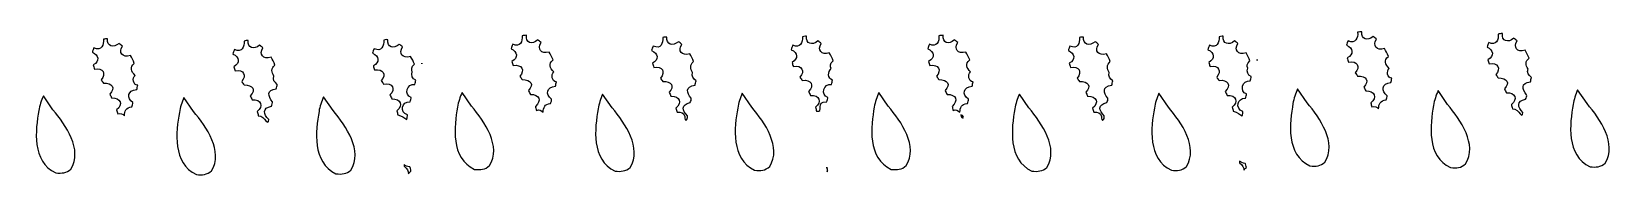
# Model space of a CAD drawing. Header units: centimetres. Extents: x -12.7 to 11.7, y -1.1 to 2.4.
# Drawn here: x -11.93 to 10.72, y -0.26 to 1.78 of the extents above; entities that cross this region are included whole.
import ezdxf

# ---------------------------------------------------------------- set-up
doc = ezdxf.new("R2010")
doc.units = ezdxf.units.CM
doc.header["$MEASUREMENT"] = 0
doc.layers.add('Layer 1', color=7, linetype='Continuous')

msp = doc.modelspace()

# ---------------------------------------------------------------- linework, layer by layer
at = {"layer": 'Layer 1', "color": 216}
for points, knots in [([(-10.8441, 1.67805), (-10.85539, 1.57074), (-10.76356, 1.53939), (-10.68109, 1.61212), (-10.68109, 1.61212), (-10.66431, 1.60096), (-10.6496, 1.58795), (-10.6334, 1.5739), (-10.6334, 1.5739), (-10.69331, 1.48334), (-10.63354, 1.40339), (-10.51808, 1.44014), (-10.51808, 1.44014), (-10.4975, 1.40639), (-10.47803, 1.36878), (-10.46263, 1.32835), (-10.46263, 1.32835), (-10.53229, 1.27249), (-10.50896, 1.21222), (-10.45154, 1.15732), (-10.45154, 1.15732), (-10.49623, 1.1205), (-10.48143, 1.01704), (-10.41384, 1.01591), (-10.41384, 1.01591), (-10.41985, 0.99657), (-10.42234, 0.9745), (-10.42826, 0.95476), (-10.42826, 0.95476), (-10.5619, 0.94328), (-10.57269, 0.83484), (-10.48259, 0.76845), (-10.48259, 0.76845), (-10.47958, 0.75369), (-10.49167, 0.72543), (-10.49701, 0.7073), (-10.49701, 0.7073), (-10.58362, 0.70137), (-10.60146, 0.64698), (-10.60347, 0.58118), (-10.60347, 0.58118), (-10.62428, 0.61062), (-10.66224, 0.62259), (-10.69994, 0.60889), (-10.69994, 0.60889), (-10.70589, 0.62799), (-10.70927, 0.64811), (-10.71546, 0.66622), (-10.71546, 0.66622), (-10.62109, 0.74038), (-10.65763, 0.84236), (-10.78644, 0.83533), (-10.78644, 0.83533), (-10.79513, 0.854), (-10.80483, 0.87258), (-10.81416, 0.89075), (-10.81416, 0.89075), (-10.73049, 0.97859), (-10.77595, 1.04911), (-10.90398, 1.04649), (-10.90398, 1.04649), (-10.91442, 1.06273), (-10.92605, 1.07867), (-10.93725, 1.09522), (-10.93725, 1.09522), (-10.86027, 1.17806), (-10.90879, 1.27111), (-11.03151, 1.24713), (-11.03151, 1.24713), (-11.04051, 1.26686), (-11.04464, 1.28631), (-11.05036, 1.30542), (-11.05036, 1.30542), (-10.95523, 1.35757), (-10.96784, 1.44539), (-11.06256, 1.486), (-11.06256, 1.486), (-11.05725, 1.50929), (-11.04909, 1.53018), (-11.03927, 1.55001), (-11.03927, 1.55001), (-10.93092, 1.49817), (-10.89694, 1.59482), (-10.90287, 1.67136), (-10.90287, 1.67136), (-10.88398, 1.6779), (-10.86373, 1.67662), (-10.8441, 1.67805)], [0, 0, 0, 0, 0.04347826, 0.04347826, 0.04347826, 0.04347826, 0.08695652, 0.08695652, 0.08695652, 0.08695652, 0.13043478, 0.13043478, 0.13043478, 0.13043478, 0.17391304, 0.17391304, 0.17391304, 0.17391304, 0.2173913, 0.2173913, 0.2173913, 0.2173913, 0.26086957, 0.26086957, 0.26086957, 0.26086957, 0.30434783, 0.30434783, 0.30434783, 0.30434783, 0.34782609, 0.34782609, 0.34782609, 0.34782609, 0.39130435, 0.39130435, 0.39130435, 0.39130435, 0.43478261, 0.43478261, 0.43478261, 0.43478261, 0.47826087, 0.47826087, 0.47826087, 0.47826087, 0.52173913, 0.52173913, 0.52173913, 0.52173913, 0.56521739, 0.56521739, 0.56521739, 0.56521739, 0.60869565, 0.60869565, 0.60869565, 0.60869565, 0.65217391, 0.65217391, 0.65217391, 0.65217391, 0.69565217, 0.69565217, 0.69565217, 0.69565217, 0.73913043, 0.73913043, 0.73913043, 0.73913043, 0.7826087, 0.7826087, 0.7826087, 0.7826087, 0.82608696, 0.82608696, 0.82608696, 0.82608696, 0.86956522, 0.86956522, 0.86956522, 0.86956522, 0.91304348, 0.91304348, 0.91304348, 0.91304348, 1, 1, 1, 1]), ([(-8.83584, 1.6532), (-8.84732, 1.54617), (-8.75487, 1.51413), (-8.67283, 1.58728), (-8.67283, 1.58728), (-8.65605, 1.57612), (-8.64134, 1.56311), (-8.62515, 1.54906), (-8.62515, 1.54906), (-8.68505, 1.4585), (-8.62528, 1.37855), (-8.50982, 1.4153), (-8.50982, 1.4153), (-8.48924, 1.38154), (-8.46977, 1.34394), (-8.45437, 1.30351), (-8.45437, 1.30351), (-8.51277, 1.25652), (-8.50346, 1.20326), (-8.46879, 1.14681), (-8.46879, 1.14681), (-8.49054, 1.0924), (-8.46075, 1.06512), (-8.41999, 1.02833), (-8.41999, 1.02833), (-8.426, 1.00899), (-8.4285, 0.98597), (-8.43441, 0.96623), (-8.43441, 0.96623), (-8.57444, 0.95034), (-8.55763, 0.85833), (-8.48875, 0.78087), (-8.48875, 0.78087), (-8.4828, 0.76814), (-8.49773, 0.73634), (-8.50316, 0.71877), (-8.50316, 0.71877), (-8.63814, 0.69153), (-8.61873, 0.60357), (-8.54197, 0.53054), (-8.54197, 0.53054), (-8.5553, 0.41424), (-8.58485, 0.57635), (-8.69168, 0.58309), (-8.69168, 0.58309), (-8.69764, 0.6022), (-8.70101, 0.62327), (-8.70721, 0.64137), (-8.70721, 0.64137), (-8.61283, 0.71554), (-8.64937, 0.81752), (-8.77818, 0.81049), (-8.77818, 0.81049), (-8.78687, 0.82916), (-8.79657, 0.84774), (-8.8059, 0.86591), (-8.8059, 0.86591), (-8.72221, 0.9518), (-8.76769, 1.02335), (-8.89572, 1.02165), (-8.89572, 1.02165), (-8.90616, 1.03788), (-8.91779, 1.05287), (-8.92899, 1.06942), (-8.92899, 1.06942), (-8.85229, 1.15247), (-8.89983, 1.24647), (-9.02325, 1.22134), (-9.02325, 1.22134), (-9.03225, 1.24106), (-9.03638, 1.26147), (-9.0421, 1.28058), (-9.0421, 1.28058), (-8.94676, 1.33221), (-8.95957, 1.4201), (-9.0543, 1.4602), (-9.0543, 1.4602), (-9.04899, 1.48349), (-9.04083, 1.50438), (-9.03101, 1.52422), (-9.03101, 1.52422), (-8.92289, 1.47233), (-8.8888, 1.56922), (-8.8935, 1.64556), (-8.8935, 1.64556), (-8.8751, 1.65281), (-8.85512, 1.65149), (-8.83584, 1.6532)], [0, 0, 0, 0, 0.04347826, 0.04347826, 0.04347826, 0.04347826, 0.08695652, 0.08695652, 0.08695652, 0.08695652, 0.13043478, 0.13043478, 0.13043478, 0.13043478, 0.17391304, 0.17391304, 0.17391304, 0.17391304, 0.2173913, 0.2173913, 0.2173913, 0.2173913, 0.26086957, 0.26086957, 0.26086957, 0.26086957, 0.30434783, 0.30434783, 0.30434783, 0.30434783, 0.34782609, 0.34782609, 0.34782609, 0.34782609, 0.39130435, 0.39130435, 0.39130435, 0.39130435, 0.43478261, 0.43478261, 0.43478261, 0.43478261, 0.47826087, 0.47826087, 0.47826087, 0.47826087, 0.52173913, 0.52173913, 0.52173913, 0.52173913, 0.56521739, 0.56521739, 0.56521739, 0.56521739, 0.60869565, 0.60869565, 0.60869565, 0.60869565, 0.65217391, 0.65217391, 0.65217391, 0.65217391, 0.69565217, 0.69565217, 0.69565217, 0.69565217, 0.73913043, 0.73913043, 0.73913043, 0.73913043, 0.7826087, 0.7826087, 0.7826087, 0.7826087, 0.82608696, 0.82608696, 0.82608696, 0.82608696, 0.86956522, 0.86956522, 0.86956522, 0.86956522, 0.91304348, 0.91304348, 0.91304348, 0.91304348, 1, 1, 1, 1]), ([(-6.85641, 1.66563), (-6.85154, 1.66581), (-6.84666, 1.66506), (-6.842, 1.66467), (-6.842, 1.66467), (-6.85348, 1.55764), (-6.76103, 1.5256), (-6.67898, 1.59874), (-6.67898, 1.59874), (-6.6622, 1.58758), (-6.6475, 1.57553), (-6.6313, 1.56148), (-6.6313, 1.56148), (-6.691, 1.47075), (-6.63215, 1.38979), (-6.51597, 1.42676), (-6.51597, 1.42676), (-6.49539, 1.39301), (-6.47593, 1.3554), (-6.46053, 1.31497), (-6.46053, 1.31497), (-6.50571, 1.27489), (-6.50863, 1.23944), (-6.49158, 1.20892), (-6.49158, 1.20892), (-6.50778, 1.16169), (-6.49437, 1.10417), (-6.44057, 1.09044), (-6.44057, 1.09044), (-6.44658, 1.0711), (-6.44907, 1.04903), (-6.45498, 1.02929), (-6.45498, 1.02929), (-6.5702, 1.04439), (-6.61412, 0.87402), (-6.50932, 0.84298), (-6.50932, 0.84298), (-6.50626, 0.8303), (-6.51865, 0.79939), (-6.52373, 0.78183), (-6.52373, 0.78183), (-6.64598, 0.78909), (-6.67227, 0.63088), (-6.56255, 0.5936), (-6.56255, 0.5936), (-6.55806, 0.57815), (-6.5662, 0.54961), (-6.5692, 0.53054), (-6.5692, 0.53054), (-6.60694, 0.55158), (-6.63844, 0.58131), (-6.69784, 0.59551), (-6.69784, 0.59551), (-6.70379, 0.61462), (-6.70717, 0.63474), (-6.71336, 0.65284), (-6.71336, 0.65284), (-6.61926, 0.72724), (-6.65515, 0.8293), (-6.78433, 0.82196), (-6.78433, 0.82196), (-6.79303, 0.84063), (-6.80272, 0.86016), (-6.81205, 0.87833), (-6.81205, 0.87833), (-6.7257, 0.95886), (-6.77297, 1.05792), (-6.90188, 1.03311), (-6.90188, 1.03311), (-6.91231, 1.04935), (-6.92394, 1.06529), (-6.93515, 1.08184), (-6.93515, 1.08184), (-6.85816, 1.16469), (-6.90668, 1.25773), (-7.0294, 1.23376), (-7.0294, 1.23376), (-7.03841, 1.25349), (-7.04254, 1.27294), (-7.04826, 1.29204), (-7.04826, 1.29204), (-6.95371, 1.34381), (-6.96519, 1.43175), (-7.05935, 1.47262), (-7.05935, 1.47262), (-7.05403, 1.49591), (-7.04699, 1.51681), (-7.03717, 1.53664), (-7.03717, 1.53664), (-6.92903, 1.48483), (-6.8945, 1.58147), (-6.89966, 1.65798), (-6.89966, 1.65798), (-6.88613, 1.6615), (-6.87103, 1.66506), (-6.85641, 1.66563)], [0, 0, 0, 0, 0.04, 0.04, 0.04, 0.04, 0.08, 0.08, 0.08, 0.08, 0.12, 0.12, 0.12, 0.12, 0.16, 0.16, 0.16, 0.16, 0.2, 0.2, 0.2, 0.2, 0.24, 0.24, 0.24, 0.24, 0.28, 0.28, 0.28, 0.28, 0.32, 0.32, 0.32, 0.32, 0.36, 0.36, 0.36, 0.36, 0.4, 0.4, 0.4, 0.4, 0.44, 0.44, 0.44, 0.44, 0.48, 0.48, 0.48, 0.48, 0.52, 0.52, 0.52, 0.52, 0.56, 0.56, 0.56, 0.56, 0.6, 0.6, 0.6, 0.6, 0.64, 0.64, 0.64, 0.64, 0.68, 0.68, 0.68, 0.68, 0.72, 0.72, 0.72, 0.72, 0.76, 0.76, 0.76, 0.76, 0.8, 0.8, 0.8, 0.8, 0.84, 0.84, 0.84, 0.84, 0.88, 0.88, 0.88, 0.88, 0.92, 0.92, 0.92, 0.92, 1, 1, 1, 1]), ([(-4.86257, 1.72773), (-4.87386, 1.62042), (-4.78203, 1.58907), (-4.69956, 1.6618), (-4.69956, 1.6618), (-4.68277, 1.65064), (-4.66807, 1.63764), (-4.65187, 1.62359), (-4.65187, 1.62359), (-4.71178, 1.53302), (-4.65201, 1.45308), (-4.53654, 1.48982), (-4.53654, 1.48982), (-4.51597, 1.45607), (-4.4965, 1.41846), (-4.4811, 1.37803), (-4.4811, 1.37803), (-4.55076, 1.32217), (-4.52743, 1.2619), (-4.47001, 1.20701), (-4.47001, 1.20701), (-4.5147, 1.17018), (-4.49989, 1.06673), (-4.4323, 1.0656), (-4.4323, 1.0656), (-4.43831, 1.04625), (-4.44081, 1.02419), (-4.44672, 1.00445), (-4.44672, 1.00445), (-4.58037, 0.99297), (-4.59116, 0.88452), (-4.50106, 0.81813), (-4.50106, 0.81813), (-4.49804, 0.80337), (-4.51014, 0.77511), (-4.51547, 0.75698), (-4.51547, 0.75698), (-4.60209, 0.75105), (-4.61992, 0.69666), (-4.62193, 0.63086), (-4.62193, 0.63086), (-4.64275, 0.6603), (-4.68071, 0.67227), (-4.71841, 0.65857), (-4.71841, 0.65857), (-4.72436, 0.67768), (-4.72774, 0.6978), (-4.73393, 0.7159), (-4.73393, 0.7159), (-4.63956, 0.79006), (-4.6761, 0.89205), (-4.8049, 0.88502), (-4.8049, 0.88502), (-4.8136, 0.90369), (-4.82329, 0.92227), (-4.83263, 0.94043), (-4.83263, 0.94043), (-4.74896, 1.02827), (-4.79442, 1.09879), (-4.92245, 1.09617), (-4.92245, 1.09617), (-4.93289, 1.11241), (-4.94452, 1.12835), (-4.95572, 1.1449), (-4.95572, 1.1449), (-4.87873, 1.22775), (-4.92725, 1.32079), (-5.04998, 1.29682), (-5.04998, 1.29682), (-5.05898, 1.31655), (-5.0631, 1.336), (-5.06883, 1.3551), (-5.06883, 1.3551), (-4.9737, 1.40726), (-4.98631, 1.49508), (-5.08103, 1.53568), (-5.08103, 1.53568), (-5.07571, 1.55897), (-5.06756, 1.57987), (-5.05774, 1.5997), (-5.05774, 1.5997), (-4.94939, 1.54785), (-4.91541, 1.6445), (-4.92134, 1.72104), (-4.92134, 1.72104), (-4.90244, 1.72758), (-4.8822, 1.72631), (-4.86257, 1.72773)], [0, 0, 0, 0, 0.04347826, 0.04347826, 0.04347826, 0.04347826, 0.08695652, 0.08695652, 0.08695652, 0.08695652, 0.13043478, 0.13043478, 0.13043478, 0.13043478, 0.17391304, 0.17391304, 0.17391304, 0.17391304, 0.2173913, 0.2173913, 0.2173913, 0.2173913, 0.26086957, 0.26086957, 0.26086957, 0.26086957, 0.30434783, 0.30434783, 0.30434783, 0.30434783, 0.34782609, 0.34782609, 0.34782609, 0.34782609, 0.39130435, 0.39130435, 0.39130435, 0.39130435, 0.43478261, 0.43478261, 0.43478261, 0.43478261, 0.47826087, 0.47826087, 0.47826087, 0.47826087, 0.52173913, 0.52173913, 0.52173913, 0.52173913, 0.56521739, 0.56521739, 0.56521739, 0.56521739, 0.60869565, 0.60869565, 0.60869565, 0.60869565, 0.65217391, 0.65217391, 0.65217391, 0.65217391, 0.69565217, 0.69565217, 0.69565217, 0.69565217, 0.73913043, 0.73913043, 0.73913043, 0.73913043, 0.7826087, 0.7826087, 0.7826087, 0.7826087, 0.82608696, 0.82608696, 0.82608696, 0.82608696, 0.86956522, 0.86956522, 0.86956522, 0.86956522, 0.91304348, 0.91304348, 0.91304348, 0.91304348, 1, 1, 1, 1]), ([(-2.85431, 1.70289), (-2.86579, 1.59585), (-2.77334, 1.56382), (-2.69129, 1.63696), (-2.69129, 1.63696), (-2.67452, 1.6258), (-2.65981, 1.6128), (-2.64361, 1.59874), (-2.64361, 1.59874), (-2.70351, 1.50818), (-2.64375, 1.42823), (-2.52828, 1.46498), (-2.52828, 1.46498), (-2.50771, 1.43123), (-2.48824, 1.39362), (-2.47284, 1.35319), (-2.47284, 1.35319), (-2.53124, 1.3062), (-2.52193, 1.25294), (-2.48725, 1.1965), (-2.48725, 1.1965), (-2.50901, 1.14208), (-2.47921, 1.1148), (-2.43846, 1.07802), (-2.43846, 1.07802), (-2.44447, 1.05867), (-2.44696, 1.03565), (-2.45288, 1.01591), (-2.45288, 1.01591), (-2.5929, 1.00002), (-2.5761, 0.90802), (-2.50721, 0.83055), (-2.50721, 0.83055), (-2.50126, 0.81782), (-2.5162, 0.78602), (-2.52163, 0.76845), (-2.52163, 0.76845), (-2.65661, 0.74121), (-2.6372, 0.65325), (-2.56044, 0.58022), (-2.56044, 0.58022), (-2.55105, 0.51636), (-2.60401, 0.48939), (-2.59925, 0.57163), (-2.59925, 0.57163), (-2.61411, 0.62892), (-2.65112, 0.6356), (-2.71015, 0.63277), (-2.71015, 0.63277), (-2.7161, 0.65188), (-2.71948, 0.67295), (-2.72567, 0.69106), (-2.72567, 0.69106), (-2.63129, 0.76522), (-2.66783, 0.8672), (-2.79664, 0.86017), (-2.79664, 0.86017), (-2.80534, 0.87885), (-2.81503, 0.89743), (-2.82436, 0.91559), (-2.82436, 0.91559), (-2.74067, 1.00149), (-2.78616, 1.07303), (-2.91419, 1.07133), (-2.91419, 1.07133), (-2.92462, 1.08757), (-2.93625, 1.10255), (-2.94746, 1.1191), (-2.94746, 1.1191), (-2.87075, 1.20215), (-2.91829, 1.29615), (-3.04171, 1.27102), (-3.04171, 1.27102), (-3.05072, 1.29075), (-3.05485, 1.31116), (-3.06057, 1.33026), (-3.06057, 1.33026), (-2.96523, 1.3819), (-2.97804, 1.46978), (-3.07276, 1.50989), (-3.07276, 1.50989), (-3.06745, 1.53317), (-3.0593, 1.55407), (-3.04948, 1.5739), (-3.04948, 1.5739), (-2.94136, 1.52201), (-2.90726, 1.6189), (-2.91197, 1.69524), (-2.91197, 1.69524), (-2.89357, 1.70249), (-2.87359, 1.70118), (-2.85431, 1.70289)], [0, 0, 0, 0, 0.04166667, 0.04166667, 0.04166667, 0.04166667, 0.08333333, 0.08333333, 0.08333333, 0.08333333, 0.125, 0.125, 0.125, 0.125, 0.16666667, 0.16666667, 0.16666667, 0.16666667, 0.20833333, 0.20833333, 0.20833333, 0.20833333, 0.25, 0.25, 0.25, 0.25, 0.29166667, 0.29166667, 0.29166667, 0.29166667, 0.33333333, 0.33333333, 0.33333333, 0.33333333, 0.375, 0.375, 0.375, 0.375, 0.41666667, 0.41666667, 0.41666667, 0.41666667, 0.45833333, 0.45833333, 0.45833333, 0.45833333, 0.5, 0.5, 0.5, 0.5, 0.54166667, 0.54166667, 0.54166667, 0.54166667, 0.58333333, 0.58333333, 0.58333333, 0.58333333, 0.625, 0.625, 0.625, 0.625, 0.66666667, 0.66666667, 0.66666667, 0.66666667, 0.70833333, 0.70833333, 0.70833333, 0.70833333, 0.75, 0.75, 0.75, 0.75, 0.79166667, 0.79166667, 0.79166667, 0.79166667, 0.83333333, 0.83333333, 0.83333333, 0.83333333, 0.875, 0.875, 0.875, 0.875, 0.91666667, 0.91666667, 0.91666667, 0.91666667, 1, 1, 1, 1]), ([(-0.87488, 1.71435), (-0.87, 1.71454), (-0.86513, 1.71474), (-0.86046, 1.71435), (-0.86046, 1.71435), (-0.87194, 1.60732), (-0.77949, 1.57528), (-0.69745, 1.64843), (-0.69745, 1.64843), (-0.68067, 1.63727), (-0.66596, 1.62522), (-0.64977, 1.61116), (-0.64977, 1.61116), (-0.70947, 1.52043), (-0.65061, 1.43948), (-0.53444, 1.47644), (-0.53444, 1.47644), (-0.51386, 1.44269), (-0.49439, 1.40509), (-0.47899, 1.36466), (-0.47899, 1.36466), (-0.5257, 1.32323), (-0.52683, 1.28593), (-0.50782, 1.25478), (-0.50782, 1.25478), (-0.55877, 1.21038), (-0.56198, 1.10935), (-0.48786, 1.09044), (-0.48786, 1.09044), (-0.49387, 1.0711), (-0.49637, 1.04903), (-0.50228, 1.02929), (-0.50228, 1.02929), (-0.6175, 1.04439), (-0.66142, 0.87402), (-0.55662, 0.84298), (-0.55662, 0.84298), (-0.55356, 0.8303), (-0.56595, 0.79939), (-0.57103, 0.78183), (-0.57103, 0.78183), (-0.74348, 0.78808), (-0.59741, 0.62303), (-0.7163, 0.6452), (-0.7163, 0.6452), (-0.72226, 0.6643), (-0.72563, 0.68442), (-0.73183, 0.70252), (-0.73183, 0.70252), (-0.63773, 0.77692), (-0.67361, 0.87898), (-0.8028, 0.87164), (-0.8028, 0.87164), (-0.81149, 0.89031), (-0.82119, 0.90985), (-0.83052, 0.92801), (-0.83052, 0.92801), (-0.74417, 1.00855), (-0.79144, 1.1076), (-0.92034, 1.0828), (-0.92034, 1.0828), (-0.93078, 1.09903), (-0.94241, 1.11497), (-0.95361, 1.13152), (-0.95361, 1.13152), (-0.87663, 1.21437), (-0.92514, 1.30742), (-1.04787, 1.28344), (-1.04787, 1.28344), (-1.05687, 1.30317), (-1.061, 1.32262), (-1.06672, 1.34172), (-1.06672, 1.34172), (-0.97218, 1.39349), (-0.98366, 1.48143), (-1.07781, 1.52231), (-1.07781, 1.52231), (-1.0725, 1.5456), (-1.06545, 1.56649), (-1.05563, 1.58632), (-1.05563, 1.58632), (-0.9475, 1.53451), (-0.91297, 1.63115), (-0.91813, 1.70767), (-0.91813, 1.70767), (-0.9046, 1.71118), (-0.88949, 1.71379), (-0.87488, 1.71435)], [0, 0, 0, 0, 0.04347826, 0.04347826, 0.04347826, 0.04347826, 0.08695652, 0.08695652, 0.08695652, 0.08695652, 0.13043478, 0.13043478, 0.13043478, 0.13043478, 0.17391304, 0.17391304, 0.17391304, 0.17391304, 0.2173913, 0.2173913, 0.2173913, 0.2173913, 0.26086957, 0.26086957, 0.26086957, 0.26086957, 0.30434783, 0.30434783, 0.30434783, 0.30434783, 0.34782609, 0.34782609, 0.34782609, 0.34782609, 0.39130435, 0.39130435, 0.39130435, 0.39130435, 0.43478261, 0.43478261, 0.43478261, 0.43478261, 0.47826087, 0.47826087, 0.47826087, 0.47826087, 0.52173913, 0.52173913, 0.52173913, 0.52173913, 0.56521739, 0.56521739, 0.56521739, 0.56521739, 0.60869565, 0.60869565, 0.60869565, 0.60869565, 0.65217391, 0.65217391, 0.65217391, 0.65217391, 0.69565217, 0.69565217, 0.69565217, 0.69565217, 0.73913043, 0.73913043, 0.73913043, 0.73913043, 0.7826087, 0.7826087, 0.7826087, 0.7826087, 0.82608696, 0.82608696, 0.82608696, 0.82608696, 0.86956522, 0.86956522, 0.86956522, 0.86956522, 0.91304348, 0.91304348, 0.91304348, 0.91304348, 1, 1, 1, 1]), ([(1.09014, 1.72773), (1.07885, 1.62042), (1.17068, 1.58907), (1.25315, 1.6618), (1.25315, 1.6618), (1.26993, 1.65064), (1.28464, 1.63764), (1.30083, 1.62359), (1.30083, 1.62359), (1.24093, 1.53302), (1.30069, 1.45308), (1.41616, 1.48982), (1.41616, 1.48982), (1.43673, 1.45607), (1.45621, 1.41846), (1.47161, 1.37803), (1.47161, 1.37803), (1.40194, 1.32217), (1.42528, 1.2619), (1.4827, 1.20701), (1.4827, 1.20701), (1.438, 1.17018), (1.45281, 1.06673), (1.5204, 1.0656), (1.5204, 1.0656), (1.51439, 1.04625), (1.5119, 1.02419), (1.50598, 1.00445), (1.50598, 1.00445), (1.37233, 0.99297), (1.36154, 0.88452), (1.45165, 0.81813), (1.45165, 0.81813), (1.45466, 0.80337), (1.44257, 0.77511), (1.43723, 0.75698), (1.43723, 0.75698), (1.35062, 0.75105), (1.33278, 0.69666), (1.33077, 0.63086), (1.33077, 0.63086), (1.30996, 0.6603), (1.272, 0.67227), (1.2343, 0.65857), (1.2343, 0.65857), (1.22834, 0.67768), (1.22496, 0.6978), (1.21877, 0.7159), (1.21877, 0.7159), (1.31315, 0.79006), (1.27661, 0.89205), (1.1478, 0.88502), (1.1478, 0.88502), (1.13911, 0.90369), (1.12941, 0.92227), (1.12008, 0.94043), (1.12008, 0.94043), (1.20374, 1.02827), (1.15829, 1.09879), (1.03025, 1.09617), (1.03025, 1.09617), (1.01982, 1.11241), (1.00819, 1.12835), (0.99699, 1.1449), (0.99699, 1.1449), (1.07397, 1.22775), (1.02545, 1.32079), (0.90273, 1.29682), (0.90273, 1.29682), (0.89372, 1.31655), (0.8896, 1.336), (0.88388, 1.3551), (0.88388, 1.3551), (0.97901, 1.40726), (0.9664, 1.49508), (0.87168, 1.53568), (0.87168, 1.53568), (0.87699, 1.55897), (0.88514, 1.57987), (0.89497, 1.5997), (0.89497, 1.5997), (1.00331, 1.54785), (1.0373, 1.6445), (1.03136, 1.72104), (1.03136, 1.72104), (1.05026, 1.72758), (1.0705, 1.72631), (1.09014, 1.72773)], [0, 0, 0, 0, 0.04347826, 0.04347826, 0.04347826, 0.04347826, 0.08695652, 0.08695652, 0.08695652, 0.08695652, 0.13043478, 0.13043478, 0.13043478, 0.13043478, 0.17391304, 0.17391304, 0.17391304, 0.17391304, 0.2173913, 0.2173913, 0.2173913, 0.2173913, 0.26086957, 0.26086957, 0.26086957, 0.26086957, 0.30434783, 0.30434783, 0.30434783, 0.30434783, 0.34782609, 0.34782609, 0.34782609, 0.34782609, 0.39130435, 0.39130435, 0.39130435, 0.39130435, 0.43478261, 0.43478261, 0.43478261, 0.43478261, 0.47826087, 0.47826087, 0.47826087, 0.47826087, 0.52173913, 0.52173913, 0.52173913, 0.52173913, 0.56521739, 0.56521739, 0.56521739, 0.56521739, 0.60869565, 0.60869565, 0.60869565, 0.60869565, 0.65217391, 0.65217391, 0.65217391, 0.65217391, 0.69565217, 0.69565217, 0.69565217, 0.69565217, 0.73913043, 0.73913043, 0.73913043, 0.73913043, 0.7826087, 0.7826087, 0.7826087, 0.7826087, 0.82608696, 0.82608696, 0.82608696, 0.82608696, 0.86956522, 0.86956522, 0.86956522, 0.86956522, 0.91304348, 0.91304348, 0.91304348, 0.91304348, 1, 1, 1, 1]), ([(3.0984, 1.70289), (3.08692, 1.59585), (3.17936, 1.56382), (3.26141, 1.63696), (3.26141, 1.63696), (3.27819, 1.6258), (3.2929, 1.6128), (3.30909, 1.59874), (3.30909, 1.59874), (3.24919, 1.50818), (3.30895, 1.42823), (3.42442, 1.46498), (3.42442, 1.46498), (3.445, 1.43123), (3.46446, 1.39362), (3.47987, 1.35319), (3.47987, 1.35319), (3.42146, 1.3062), (3.43077, 1.25294), (3.46545, 1.1965), (3.46545, 1.1965), (3.44369, 1.14208), (3.47349, 1.1148), (3.51424, 1.07802), (3.51424, 1.07802), (3.50823, 1.05867), (3.50574, 1.03565), (3.49983, 1.01591), (3.49983, 1.01591), (3.3598, 1.00002), (3.3766, 0.90802), (3.44549, 0.83055), (3.44549, 0.83055), (3.45144, 0.81782), (3.43651, 0.78602), (3.43107, 0.76845), (3.43107, 0.76845), (3.29609, 0.74121), (3.3155, 0.65325), (3.39226, 0.58022), (3.39226, 0.58022), (3.40166, 0.51636), (3.34869, 0.48939), (3.35345, 0.57163), (3.35345, 0.57163), (3.33859, 0.62892), (3.30159, 0.6356), (3.24256, 0.63277), (3.24256, 0.63277), (3.2366, 0.65188), (3.23323, 0.67295), (3.22703, 0.69106), (3.22703, 0.69106), (3.32141, 0.76522), (3.28487, 0.8672), (3.15606, 0.86017), (3.15606, 0.86017), (3.14737, 0.87885), (3.13767, 0.89743), (3.12834, 0.91559), (3.12834, 0.91559), (3.21203, 1.00149), (3.16654, 1.07303), (3.03851, 1.07133), (3.03851, 1.07133), (3.02808, 1.08757), (3.01645, 1.10255), (3.00525, 1.1191), (3.00525, 1.1191), (3.08195, 1.20215), (3.03441, 1.29615), (2.91099, 1.27102), (2.91099, 1.27102), (2.90199, 1.29075), (2.89786, 1.31116), (2.89214, 1.33026), (2.89214, 1.33026), (2.98747, 1.3819), (2.97466, 1.46978), (2.87994, 1.50989), (2.87994, 1.50989), (2.88525, 1.53317), (2.8934, 1.55407), (2.90322, 1.5739), (2.90322, 1.5739), (3.01134, 1.52201), (3.04544, 1.6189), (3.04073, 1.69524), (3.04073, 1.69524), (3.05913, 1.70249), (3.07912, 1.70118), (3.0984, 1.70289)], [0, 0, 0, 0, 0.04166667, 0.04166667, 0.04166667, 0.04166667, 0.08333333, 0.08333333, 0.08333333, 0.08333333, 0.125, 0.125, 0.125, 0.125, 0.16666667, 0.16666667, 0.16666667, 0.16666667, 0.20833333, 0.20833333, 0.20833333, 0.20833333, 0.25, 0.25, 0.25, 0.25, 0.29166667, 0.29166667, 0.29166667, 0.29166667, 0.33333333, 0.33333333, 0.33333333, 0.33333333, 0.375, 0.375, 0.375, 0.375, 0.41666667, 0.41666667, 0.41666667, 0.41666667, 0.45833333, 0.45833333, 0.45833333, 0.45833333, 0.5, 0.5, 0.5, 0.5, 0.54166667, 0.54166667, 0.54166667, 0.54166667, 0.58333333, 0.58333333, 0.58333333, 0.58333333, 0.625, 0.625, 0.625, 0.625, 0.66666667, 0.66666667, 0.66666667, 0.66666667, 0.70833333, 0.70833333, 0.70833333, 0.70833333, 0.75, 0.75, 0.75, 0.75, 0.79166667, 0.79166667, 0.79166667, 0.79166667, 0.83333333, 0.83333333, 0.83333333, 0.83333333, 0.875, 0.875, 0.875, 0.875, 0.91666667, 0.91666667, 0.91666667, 0.91666667, 1, 1, 1, 1]), ([(5.07783, 1.71531), (5.0827, 1.7155), (5.08757, 1.71474), (5.09224, 1.71435), (5.09224, 1.71435), (5.08076, 1.60732), (5.17321, 1.57528), (5.25525, 1.64843), (5.25525, 1.64843), (5.27204, 1.63727), (5.28674, 1.62522), (5.30294, 1.61116), (5.30294, 1.61116), (5.24324, 1.52043), (5.30209, 1.43948), (5.41826, 1.47644), (5.41826, 1.47644), (5.43884, 1.44269), (5.45831, 1.40509), (5.47371, 1.36466), (5.47371, 1.36466), (5.42852, 1.32457), (5.42561, 1.28912), (5.44266, 1.2586), (5.44266, 1.2586), (5.42646, 1.21137), (5.43987, 1.15385), (5.49367, 1.14012), (5.49367, 1.14012), (5.48766, 1.12078), (5.48517, 1.09871), (5.47926, 1.07897), (5.47926, 1.07897), (5.36404, 1.09407), (5.32012, 0.92371), (5.42492, 0.89266), (5.42492, 0.89266), (5.42798, 0.87999), (5.41559, 0.84908), (5.4105, 0.83151), (5.4105, 0.83151), (5.28826, 0.83877), (5.26197, 0.68057), (5.37169, 0.64328), (5.37169, 0.64328), (5.37618, 0.62784), (5.36804, 0.59929), (5.36504, 0.58022), (5.36504, 0.58022), (5.3273, 0.60127), (5.2958, 0.63099), (5.2364, 0.6452), (5.2364, 0.6452), (5.23045, 0.6643), (5.22707, 0.68442), (5.22088, 0.70252), (5.22088, 0.70252), (5.31497, 0.77692), (5.27909, 0.87898), (5.14991, 0.87164), (5.14991, 0.87164), (5.14121, 0.89031), (5.13152, 0.90985), (5.12218, 0.92801), (5.12218, 0.92801), (5.20853, 1.00855), (5.16126, 1.1076), (5.03236, 1.0828), (5.03236, 1.0828), (5.02192, 1.09903), (5.01029, 1.11497), (4.99909, 1.13152), (4.99909, 1.13152), (5.07608, 1.21437), (5.02756, 1.30742), (4.90483, 1.28344), (4.90483, 1.28344), (4.89583, 1.30317), (4.8917, 1.32262), (4.88598, 1.34172), (4.88598, 1.34172), (4.98053, 1.39349), (4.96905, 1.48143), (4.87489, 1.52231), (4.87489, 1.52231), (4.8802, 1.5456), (4.88725, 1.56649), (4.89707, 1.58632), (4.89707, 1.58632), (5.0052, 1.53451), (5.03974, 1.63115), (5.03458, 1.70767), (5.03458, 1.70767), (5.0481, 1.71118), (5.06321, 1.71475), (5.07783, 1.71531)], [0, 0, 0, 0, 0.04, 0.04, 0.04, 0.04, 0.08, 0.08, 0.08, 0.08, 0.12, 0.12, 0.12, 0.12, 0.16, 0.16, 0.16, 0.16, 0.2, 0.2, 0.2, 0.2, 0.24, 0.24, 0.24, 0.24, 0.28, 0.28, 0.28, 0.28, 0.32, 0.32, 0.32, 0.32, 0.36, 0.36, 0.36, 0.36, 0.4, 0.4, 0.4, 0.4, 0.44, 0.44, 0.44, 0.44, 0.48, 0.48, 0.48, 0.48, 0.52, 0.52, 0.52, 0.52, 0.56, 0.56, 0.56, 0.56, 0.6, 0.6, 0.6, 0.6, 0.64, 0.64, 0.64, 0.64, 0.68, 0.68, 0.68, 0.68, 0.72, 0.72, 0.72, 0.72, 0.76, 0.76, 0.76, 0.76, 0.8, 0.8, 0.8, 0.8, 0.84, 0.84, 0.84, 0.84, 0.88, 0.88, 0.88, 0.88, 0.92, 0.92, 0.92, 0.92, 1, 1, 1, 1]), ([(7.07167, 1.77741), (7.06038, 1.67011), (7.15221, 1.63876), (7.23468, 1.71149), (7.23468, 1.71149), (7.25146, 1.70033), (7.26617, 1.68732), (7.28237, 1.67327), (7.28237, 1.67327), (7.22246, 1.5827), (7.28223, 1.50276), (7.3977, 1.5395), (7.3977, 1.5395), (7.41827, 1.50575), (7.43774, 1.46815), (7.45314, 1.42772), (7.45314, 1.42772), (7.38348, 1.37186), (7.40681, 1.31158), (7.46423, 1.25669), (7.46423, 1.25669), (7.41954, 1.21986), (7.43434, 1.11641), (7.50193, 1.11528), (7.50193, 1.11528), (7.49592, 1.09594), (7.49343, 1.07387), (7.48752, 1.05413), (7.48752, 1.05413), (7.35387, 1.04265), (7.34308, 0.93421), (7.43318, 0.86782), (7.43318, 0.86782), (7.43619, 0.85306), (7.4241, 0.8248), (7.41876, 0.80667), (7.41876, 0.80667), (7.33215, 0.80073), (7.31431, 0.74635), (7.31231, 0.68055), (7.31231, 0.68055), (7.29149, 0.70998), (7.25353, 0.72195), (7.21583, 0.70826), (7.21583, 0.70826), (7.20988, 0.72736), (7.2065, 0.74748), (7.20031, 0.76558), (7.20031, 0.76558), (7.29468, 0.83975), (7.25814, 0.94173), (7.12934, 0.9347), (7.12934, 0.9347), (7.12064, 0.95337), (7.11094, 0.97195), (7.10161, 0.99012), (7.10161, 0.99012), (7.18528, 1.07796), (7.13982, 1.14848), (7.01179, 1.14586), (7.01179, 1.14586), (7.00135, 1.16209), (6.98972, 1.17803), (6.97852, 1.19458), (6.97852, 1.19458), (7.0555, 1.27743), (7.00699, 1.37048), (6.88426, 1.3465), (6.88426, 1.3465), (6.87526, 1.36623), (6.87113, 1.38568), (6.86541, 1.40479), (6.86541, 1.40479), (6.96054, 1.45694), (6.94793, 1.54476), (6.85321, 1.58537), (6.85321, 1.58537), (6.85852, 1.60866), (6.86668, 1.62955), (6.8765, 1.64938), (6.8765, 1.64938), (6.98485, 1.59753), (7.01883, 1.69419), (7.0129, 1.77073), (7.0129, 1.77073), (7.0318, 1.77727), (7.05204, 1.77599), (7.07167, 1.77741)], [0, 0, 0, 0, 0.04347826, 0.04347826, 0.04347826, 0.04347826, 0.08695652, 0.08695652, 0.08695652, 0.08695652, 0.13043478, 0.13043478, 0.13043478, 0.13043478, 0.17391304, 0.17391304, 0.17391304, 0.17391304, 0.2173913, 0.2173913, 0.2173913, 0.2173913, 0.26086957, 0.26086957, 0.26086957, 0.26086957, 0.30434783, 0.30434783, 0.30434783, 0.30434783, 0.34782609, 0.34782609, 0.34782609, 0.34782609, 0.39130435, 0.39130435, 0.39130435, 0.39130435, 0.43478261, 0.43478261, 0.43478261, 0.43478261, 0.47826087, 0.47826087, 0.47826087, 0.47826087, 0.52173913, 0.52173913, 0.52173913, 0.52173913, 0.56521739, 0.56521739, 0.56521739, 0.56521739, 0.60869565, 0.60869565, 0.60869565, 0.60869565, 0.65217391, 0.65217391, 0.65217391, 0.65217391, 0.69565217, 0.69565217, 0.69565217, 0.69565217, 0.73913043, 0.73913043, 0.73913043, 0.73913043, 0.7826087, 0.7826087, 0.7826087, 0.7826087, 0.82608696, 0.82608696, 0.82608696, 0.82608696, 0.86956522, 0.86956522, 0.86956522, 0.86956522, 0.91304348, 0.91304348, 0.91304348, 0.91304348, 1, 1, 1, 1]), ([(9.07993, 1.75257), (9.06845, 1.64554), (9.1609, 1.6135), (9.24294, 1.68665), (9.24294, 1.68665), (9.25973, 1.67548), (9.27443, 1.66248), (9.29063, 1.64843), (9.29063, 1.64843), (9.23072, 1.55786), (9.29049, 1.47792), (9.40595, 1.51466), (9.40595, 1.51466), (9.42653, 1.48091), (9.446, 1.44331), (9.4614, 1.40287), (9.4614, 1.40287), (9.403, 1.35588), (9.41231, 1.30263), (9.44699, 1.24618), (9.44699, 1.24618), (9.42523, 1.19176), (9.45502, 1.16449), (9.49578, 1.1277), (9.49578, 1.1277), (9.48977, 1.10836), (9.48728, 1.08534), (9.48136, 1.0656), (9.48136, 1.0656), (9.34134, 1.0497), (9.35814, 0.9577), (9.42703, 0.88024), (9.42703, 0.88024), (9.43297, 0.8675), (9.41804, 0.83571), (9.41261, 0.81813), (9.41261, 0.81813), (9.27763, 0.79089), (9.29704, 0.70294), (9.3738, 0.62991), (9.3738, 0.62991), (9.36048, 0.51361), (9.33092, 0.67572), (9.22409, 0.68246), (9.22409, 0.68246), (9.21814, 0.70156), (9.21476, 0.72264), (9.20857, 0.74074), (9.20857, 0.74074), (9.30294, 0.81491), (9.2664, 0.91689), (9.13759, 0.90986), (9.13759, 0.90986), (9.1289, 0.92853), (9.11921, 0.94711), (9.10987, 0.96527), (9.10987, 0.96527), (9.19356, 1.05117), (9.14808, 1.12271), (9.02005, 1.12101), (9.02005, 1.12101), (9.00961, 1.13725), (8.99798, 1.15224), (8.98678, 1.16879), (8.98678, 1.16879), (9.06348, 1.25184), (9.01595, 1.34584), (8.89252, 1.3207), (8.89252, 1.3207), (8.88352, 1.34043), (8.87939, 1.36084), (8.87367, 1.37994), (8.87367, 1.37994), (8.96901, 1.43158), (8.9562, 1.51947), (8.86147, 1.55957), (8.86147, 1.55957), (8.86678, 1.58286), (8.87494, 1.60375), (8.88476, 1.62359), (8.88476, 1.62359), (8.99288, 1.5717), (9.02698, 1.66858), (9.02227, 1.74493), (9.02227, 1.74493), (9.04067, 1.75217), (9.06065, 1.75086), (9.07993, 1.75257)], [0, 0, 0, 0, 0.04347826, 0.04347826, 0.04347826, 0.04347826, 0.08695652, 0.08695652, 0.08695652, 0.08695652, 0.13043478, 0.13043478, 0.13043478, 0.13043478, 0.17391304, 0.17391304, 0.17391304, 0.17391304, 0.2173913, 0.2173913, 0.2173913, 0.2173913, 0.26086957, 0.26086957, 0.26086957, 0.26086957, 0.30434783, 0.30434783, 0.30434783, 0.30434783, 0.34782609, 0.34782609, 0.34782609, 0.34782609, 0.39130435, 0.39130435, 0.39130435, 0.39130435, 0.43478261, 0.43478261, 0.43478261, 0.43478261, 0.47826087, 0.47826087, 0.47826087, 0.47826087, 0.52173913, 0.52173913, 0.52173913, 0.52173913, 0.56521739, 0.56521739, 0.56521739, 0.56521739, 0.60869565, 0.60869565, 0.60869565, 0.60869565, 0.65217391, 0.65217391, 0.65217391, 0.65217391, 0.69565217, 0.69565217, 0.69565217, 0.69565217, 0.73913043, 0.73913043, 0.73913043, 0.73913043, 0.7826087, 0.7826087, 0.7826087, 0.7826087, 0.82608696, 0.82608696, 0.82608696, 0.82608696, 0.86956522, 0.86956522, 0.86956522, 0.86956522, 0.91304348, 0.91304348, 0.91304348, 0.91304348, 1, 1, 1, 1]), ([(5.57684, 1.3809), (5.57819, 1.37848), (5.57779, 1.37523), (5.57684, 1.37039), (5.57684, 1.37039), (5.57669, 1.3737), (5.57647, 1.37702), (5.57684, 1.3809)], [0, 0, 0, 0, 0.33333333, 0.33333333, 0.33333333, 0.33333333, 1, 1, 1, 1]), ([(-6.35739, 1.33121), (-6.35605, 1.32879), (-6.35644, 1.32554), (-6.35739, 1.3207), (-6.35739, 1.3207), (-6.35754, 1.32402), (-6.35776, 1.32734), (-6.35739, 1.33121)], [0, 0, 0, 0, 0.33333333, 0.33333333, 0.33333333, 0.33333333, 1, 1, 1, 1]), ([(-5.78075, 0.91463), (-5.78075, 0.91463), (-5.64436, 0.71781), (-5.64436, 0.71781), (-5.64436, 0.71781), (-5.45885, 0.49697), (-5.21439, 0.14684), (-5.3882, -0.12873), (-5.3882, -0.12873), (-5.4524, -0.18652), (-5.51689, -0.18969), (-5.60333, -0.18128), (-5.60333, -0.18128), (-5.94704, -0.02002), (-5.89482, 0.43185), (-5.84507, 0.70539), (-5.84507, 0.70539), (-5.83491, 0.77787), (-5.80816, 0.84611), (-5.78075, 0.91463)], [0, 0, 0, 0, 0.16666667, 0.16666667, 0.16666667, 0.16666667, 0.33333333, 0.33333333, 0.33333333, 0.33333333, 0.5, 0.5, 0.5, 0.5, 0.66666667, 0.66666667, 0.66666667, 0.66666667, 1, 1, 1, 1]), ([(0.17195, 0.91463), (0.17195, 0.91463), (0.30834, 0.71781), (0.30834, 0.71781), (0.30834, 0.71781), (0.49385, 0.49697), (0.73832, 0.14684), (0.56451, -0.12873), (0.56451, -0.12873), (0.50031, -0.18652), (0.43582, -0.18969), (0.34938, -0.18128), (0.34938, -0.18128), (0.00566, -0.02002), (0.05789, 0.43185), (0.10763, 0.70539), (0.10763, 0.70539), (0.11779, 0.77787), (0.14454, 0.84611), (0.17195, 0.91463)], [0, 0, 0, 0, 0.16666667, 0.16666667, 0.16666667, 0.16666667, 0.33333333, 0.33333333, 0.33333333, 0.33333333, 0.5, 0.5, 0.5, 0.5, 0.66666667, 0.66666667, 0.66666667, 0.66666667, 1, 1, 1, 1]), ([(6.15348, 0.96432), (6.15348, 0.96432), (6.28988, 0.76749), (6.28988, 0.76749), (6.28988, 0.76749), (6.47538, 0.54665), (6.71985, 0.19652), (6.54604, -0.07904), (6.54604, -0.07904), (6.48184, -0.13684), (6.41735, -0.14001), (6.33091, -0.13159), (6.33091, -0.13159), (5.9872, 0.02966), (6.03942, 0.48154), (6.08917, 0.75507), (6.08917, 0.75507), (6.09932, 0.82755), (6.12608, 0.89579), (6.15348, 0.96432)], [0, 0, 0, 0, 0.16666667, 0.16666667, 0.16666667, 0.16666667, 0.33333333, 0.33333333, 0.33333333, 0.33333333, 0.5, 0.5, 0.5, 0.5, 0.66666667, 0.66666667, 0.66666667, 0.66666667, 1, 1, 1, 1]), ([(8.16174, 0.93948), (8.16174, 0.93948), (8.29814, 0.74265), (8.29814, 0.74265), (8.29814, 0.74265), (8.48365, 0.52181), (8.72811, 0.17168), (8.5543, -0.10388), (8.5543, -0.10388), (8.49037, -0.16131), (8.42537, -0.1653), (8.33917, -0.15739), (8.33917, -0.15739), (7.9961, 0.00463), (8.0476, 0.45546), (8.09742, 0.72928), (8.09742, 0.72928), (8.10744, 0.80211), (8.13422, 0.87065), (8.16174, 0.93948)], [0, 0, 0, 0, 0.16666667, 0.16666667, 0.16666667, 0.16666667, 0.33333333, 0.33333333, 0.33333333, 0.33333333, 0.5, 0.5, 0.5, 0.5, 0.66666667, 0.66666667, 0.66666667, 0.66666667, 1, 1, 1, 1]), ([(10.15559, 0.9519), (10.15559, 0.9519), (10.29199, 0.75412), (10.29199, 0.75412), (10.29199, 0.75412), (10.47749, 0.53328), (10.72195, 0.18315), (10.54815, -0.09242), (10.54815, -0.09242), (10.48395, -0.15021), (10.41945, -0.15339), (10.33301, -0.14497), (10.33301, -0.14497), (9.99088, 0.0167), (10.0418, 0.46852), (10.09127, 0.7417), (10.09127, 0.7417), (10.1016, 0.81443), (10.12828, 0.88303), (10.15559, 0.9519)], [0, 0, 0, 0, 0.16666667, 0.16666667, 0.16666667, 0.16666667, 0.33333333, 0.33333333, 0.33333333, 0.33333333, 0.5, 0.5, 0.5, 0.5, 0.66666667, 0.66666667, 0.66666667, 0.66666667, 1, 1, 1, 1]), ([(-11.76229, 0.86495), (-11.76229, 0.86495), (-11.62589, 0.66813), (-11.62589, 0.66813), (-11.62589, 0.66813), (-11.44039, 0.44728), (-11.19592, 0.09716), (-11.36973, -0.17841), (-11.36973, -0.17841), (-11.43393, -0.2362), (-11.49842, -0.23938), (-11.58486, -0.23096), (-11.58486, -0.23096), (-11.92857, -0.0697), (-11.87635, 0.38217), (-11.82661, 0.65571), (-11.82661, 0.65571), (-11.81645, 0.72818), (-11.78969, 0.79643), (-11.76229, 0.86495)], [0, 0, 0, 0, 0.16666667, 0.16666667, 0.16666667, 0.16666667, 0.33333333, 0.33333333, 0.33333333, 0.33333333, 0.5, 0.5, 0.5, 0.5, 0.66666667, 0.66666667, 0.66666667, 0.66666667, 1, 1, 1, 1]), ([(-9.75403, 0.84011), (-9.75403, 0.84011), (-9.61763, 0.64328), (-9.61763, 0.64328), (-9.61763, 0.64328), (-9.43213, 0.42244), (-9.18766, 0.07231), (-9.36147, -0.20325), (-9.36147, -0.20325), (-9.42541, -0.26068), (-9.4904, -0.26467), (-9.5766, -0.25676), (-9.5766, -0.25676), (-9.91967, -0.09474), (-9.86817, 0.35609), (-9.81835, 0.62991), (-9.81835, 0.62991), (-9.80833, 0.70274), (-9.78156, 0.77128), (-9.75403, 0.84011)], [0, 0, 0, 0, 0.16666667, 0.16666667, 0.16666667, 0.16666667, 0.33333333, 0.33333333, 0.33333333, 0.33333333, 0.5, 0.5, 0.5, 0.5, 0.66666667, 0.66666667, 0.66666667, 0.66666667, 1, 1, 1, 1]), ([(-7.76018, 0.85253), (-7.76018, 0.85253), (-7.62379, 0.65475), (-7.62379, 0.65475), (-7.62379, 0.65475), (-7.43828, 0.43391), (-7.19382, 0.08378), (-7.36763, -0.19179), (-7.36763, -0.19179), (-7.43182, -0.24958), (-7.49632, -0.25275), (-7.58276, -0.24434), (-7.58276, -0.24434), (-7.92489, -0.08266), (-7.87397, 0.36915), (-7.8245, 0.64233), (-7.8245, 0.64233), (-7.81418, 0.71506), (-7.78749, 0.78367), (-7.76018, 0.85253)], [0, 0, 0, 0, 0.16666667, 0.16666667, 0.16666667, 0.16666667, 0.33333333, 0.33333333, 0.33333333, 0.33333333, 0.5, 0.5, 0.5, 0.5, 0.66666667, 0.66666667, 0.66666667, 0.66666667, 1, 1, 1, 1]), ([(-3.7725, 0.88979), (-3.7725, 0.88979), (-3.6361, 0.69297), (-3.6361, 0.69297), (-3.6361, 0.69297), (-3.45059, 0.47213), (-3.20613, 0.122), (-3.37994, -0.15357), (-3.37994, -0.15357), (-3.44387, -0.21099), (-3.50886, -0.21499), (-3.59507, -0.20707), (-3.59507, -0.20707), (-3.93813, -0.04505), (-3.88664, 0.40577), (-3.83681, 0.67959), (-3.83681, 0.67959), (-3.8268, 0.75242), (-3.80002, 0.82096), (-3.7725, 0.88979)], [0, 0, 0, 0, 0.16666667, 0.16666667, 0.16666667, 0.16666667, 0.33333333, 0.33333333, 0.33333333, 0.33333333, 0.5, 0.5, 0.5, 0.5, 0.66666667, 0.66666667, 0.66666667, 0.66666667, 1, 1, 1, 1]), ([(-1.77865, 0.90221), (-1.77865, 0.90221), (-1.64225, 0.70443), (-1.64225, 0.70443), (-1.64225, 0.70443), (-1.45675, 0.48359), (-1.21228, 0.13346), (-1.38609, -0.1421), (-1.38609, -0.1421), (-1.45029, -0.1999), (-1.51478, -0.20307), (-1.60122, -0.19465), (-1.60122, -0.19465), (-1.94336, -0.03298), (-1.89244, 0.41883), (-1.84297, 0.69201), (-1.84297, 0.69201), (-1.83264, 0.76474), (-1.80595, 0.83335), (-1.77865, 0.90221)], [0, 0, 0, 0, 0.16666667, 0.16666667, 0.16666667, 0.16666667, 0.33333333, 0.33333333, 0.33333333, 0.33333333, 0.5, 0.5, 0.5, 0.5, 0.66666667, 0.66666667, 0.66666667, 0.66666667, 1, 1, 1, 1]), ([(2.18021, 0.88979), (2.18021, 0.88979), (2.31661, 0.69297), (2.31661, 0.69297), (2.31661, 0.69297), (2.50211, 0.47213), (2.74657, 0.122), (2.57277, -0.15357), (2.57277, -0.15357), (2.50883, -0.21099), (2.44384, -0.21499), (2.35763, -0.20707), (2.35763, -0.20707), (2.01457, -0.04505), (2.06606, 0.40577), (2.11589, 0.67959), (2.11589, 0.67959), (2.1259, 0.75242), (2.15268, 0.82096), (2.18021, 0.88979)], [0, 0, 0, 0, 0.16666667, 0.16666667, 0.16666667, 0.16666667, 0.33333333, 0.33333333, 0.33333333, 0.33333333, 0.5, 0.5, 0.5, 0.5, 0.66666667, 0.66666667, 0.66666667, 0.66666667, 1, 1, 1, 1]), ([(4.17405, 0.90221), (4.17405, 0.90221), (4.31045, 0.70443), (4.31045, 0.70443), (4.31045, 0.70443), (4.49596, 0.48359), (4.74042, 0.13346), (4.56661, -0.1421), (4.56661, -0.1421), (4.50241, -0.1999), (4.43792, -0.20307), (4.35148, -0.19465), (4.35148, -0.19465), (4.00935, -0.03298), (4.06027, 0.41883), (4.10973, 0.69201), (4.10973, 0.69201), (4.12006, 0.76474), (4.14675, 0.83335), (4.17405, 0.90221)], [0, 0, 0, 0, 0.16666667, 0.16666667, 0.16666667, 0.16666667, 0.33333333, 0.33333333, 0.33333333, 0.33333333, 0.5, 0.5, 0.5, 0.5, 0.66666667, 0.66666667, 0.66666667, 0.66666667, 1, 1, 1, 1]), ([(-6.60912, -0.11439), (-6.59133, -0.13045), (-6.5646, -0.14277), (-6.52928, -0.14688), (-6.52928, -0.14688), (-6.51828, -0.14844), (-6.51405, -0.1907), (-6.51043, -0.20612), (-6.51043, -0.20612), (-6.52549, -0.21867), (-6.53763, -0.23102), (-6.54591, -0.24434), (-6.54591, -0.24434), (-6.54335, -0.20838), (-6.56454, -0.16794), (-6.6069, -0.13828), (-6.6069, -0.13828), (-6.60993, -0.13286), (-6.60976, -0.12384), (-6.60912, -0.11439)], [0, 0, 0, 0, 0.16666667, 0.16666667, 0.16666667, 0.16666667, 0.33333333, 0.33333333, 0.33333333, 0.33333333, 0.5, 0.5, 0.5, 0.5, 0.66666667, 0.66666667, 0.66666667, 0.66666667, 1, 1, 1, 1]), ([(-0.57214, -0.14879), (-0.5707, -0.15042), (-0.56999, -0.15354), (-0.56881, -0.15643), (-0.56881, -0.15643), (-0.56325, -0.17013), (-0.56034, -0.19498), (-0.55772, -0.20612), (-0.55772, -0.20612), (-0.56186, -0.20957), (-0.56519, -0.21309), (-0.56881, -0.21663), (-0.56881, -0.21663), (-0.56147, -0.19813), (-0.56115, -0.17707), (-0.56881, -0.15643), (-0.56881, -0.15643), (-0.56978, -0.15384), (-0.57096, -0.15137), (-0.57214, -0.14879)], [0, 0, 0, 0, 0.16666667, 0.16666667, 0.16666667, 0.16666667, 0.33333333, 0.33333333, 0.33333333, 0.33333333, 0.5, 0.5, 0.5, 0.5, 0.66666667, 0.66666667, 0.66666667, 0.66666667, 1, 1, 1, 1]), ([(5.32512, -0.06471), (5.34291, -0.08077), (5.36964, -0.09309), (5.40496, -0.0972), (5.40496, -0.0972), (5.41595, -0.09875), (5.42018, -0.14101), (5.42381, -0.15643), (5.42381, -0.15643), (5.40875, -0.16899), (5.39661, -0.18134), (5.38833, -0.19465), (5.38833, -0.19465), (5.39089, -0.15869), (5.3697, -0.11825), (5.32733, -0.0886), (5.32733, -0.0886), (5.3243, -0.08318), (5.32448, -0.07415), (5.32512, -0.06471)], [0, 0, 0, 0, 0.16666667, 0.16666667, 0.16666667, 0.16666667, 0.33333333, 0.33333333, 0.33333333, 0.33333333, 0.5, 0.5, 0.5, 0.5, 0.66666667, 0.66666667, 0.66666667, 0.66666667, 1, 1, 1, 1])]:
    msp.add_open_spline(points, degree=3, knots=knots, dxfattribs=at)
msp.add_open_spline([(1.34519, 0.59647), (1.42585, 0.56337), (1.34609, 0.51095), (1.34519, 0.59647)], degree=3, dxfattribs=at)

doc.saveas('drawing.dxf')
